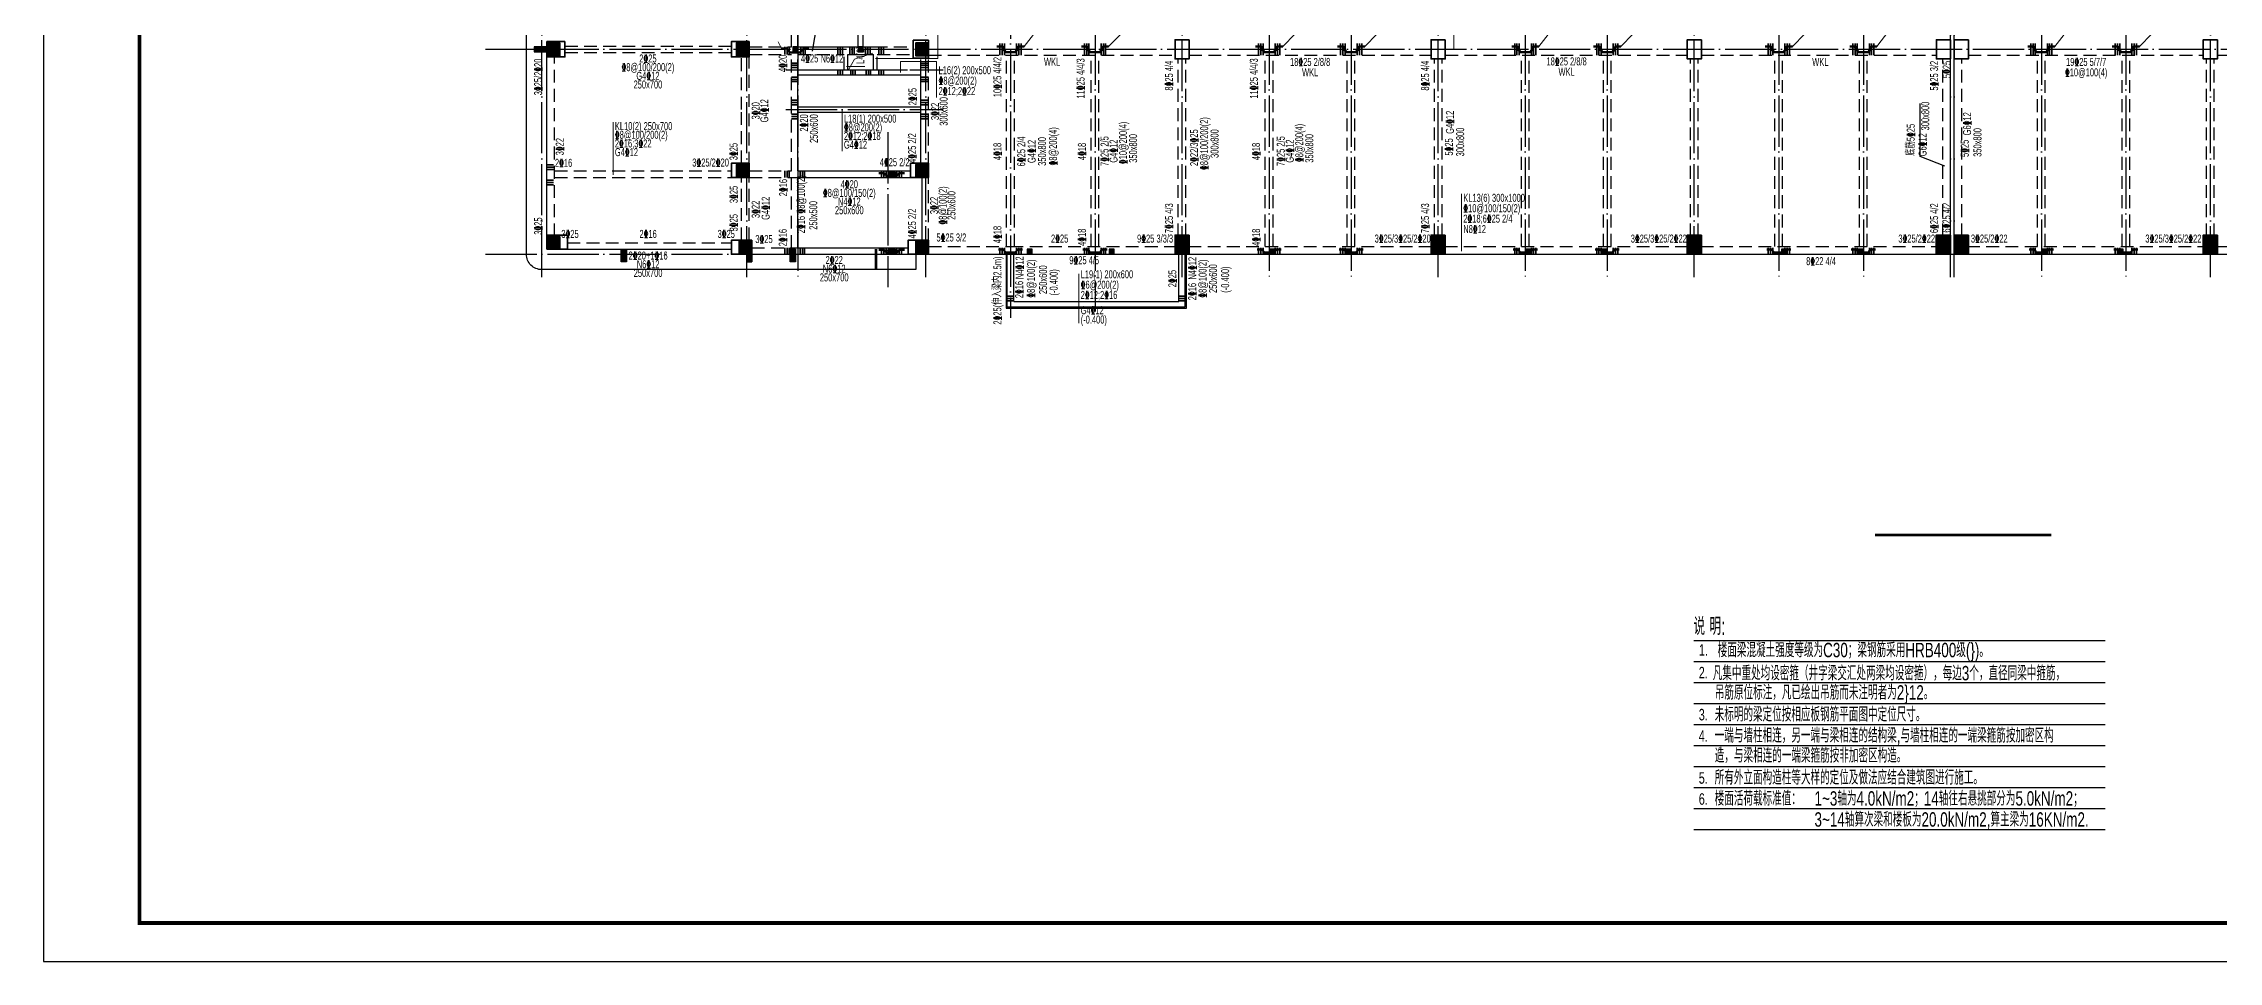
# Model space of a CAD drawing. Extents: x -695511 to 885008, y -751583 to -95266.
# Drawn here: x 648468 to 733394, y -428596 to -392769 of the extents above; entities that cross this region are included whole.
import ezdxf
from ezdxf.enums import TextEntityAlignment as Align

# ---------------------------------------------------------------- set-up
doc = ezdxf.new("R2010")
doc.units = 0
doc.header["$LTSCALE"] = 1000
doc.header["$MEASUREMENT"] = 0
doc.linetypes.add('DOTE', pattern=[2.42, 2, -0.2, 0.02, -0.2])
doc.linetypes.add('线型3', pattern=[750, 500, -250])
for name, color, linetype in [('_0', 7, 'Continuous'), ('DOTE', 1, 'Continuous'), ('GZ', 211, 'Continuous'), ('PUB_TITLE', 4, 'Continuous'), ('SEDOTE', 40, 'DOTE'), ('TEXT', 7, 'Continuous'), ('TZ', 11, 'Continuous'), ('WALL', 4, 'Continuous'), ('填充', 8, 'Continuous'), ('建-图名', 3, 'Continuous')]:
    doc.layers.add(name, color=color, linetype=linetype)
for name, color, linetype, lineweight in [('BEAM', 4, 'Continuous', 25), ('BEAM-DASH', 4, '线型3', 25), ('板洞边线', 253, 'Continuous', 18), ('梁原位标注', 7, 'Continuous', 18), ('梁名称编号', 2, 'Continuous', 18), ('梁标注引线', 2, 'Continuous', 18), ('梁附加吊筋', 1, 'Continuous', 50), ('梁附加吊筋标注', 7, 'Continuous', 18), ('梁附加箍筋', 1, 'Continuous', 35), ('梁集中标注', 2, 'Continuous', 18), ('砼柱', 2, 'Continuous', 35)]:
    doc.layers.add(name, color=color, linetype=linetype, lineweight=lineweight)
doc.styles.add('GS_Rein', font='GS_TXT.shx', dxfattribs={"width": 0.7, "bigfont": 'GS_HZTXT.shx'})
doc.styles.add('样式 1', font='GS_TXT.shx', dxfattribs={"width": 0.7, "height": 375, "bigfont": 'yjkchn.shx'})
doc.styles.add('样式 5', font='GS_TXT.shx', dxfattribs={"width": 0.7, "height": 250, "bigfont": 'yjkchn.shx'})

# ---------------------------------------------------------------- blocks, each defined once
blk = doc.blocks.new('3fmb')
at = {"layer": 'BEAM'}
for p, q in [((313524, -725258), (313524, -713258)), ((313674, -725258), (313674, -713258)), ((268524, -725158), (268524, -722858)), ((270874, -725158), (270874, -722858)), ((268524, -725158), (270424, -725158)), ((270424, -725158), (270874, -725158)), ((313524, -732558), (313524, -725258)), ((313674, -732558), (313674, -725258)), ((258724, -732558), (258724, -725508)), ((270399, -726058), (271549, -726058)), ((270474, -725458), (270974, -725458)), ((270474, -726058), (270474, -725458)), ((270974, -725458), (271474, -725458)), ((271474, -726058), (271474, -725458)), ((268524, -727608), (268524, -726158)), ((268524, -726258), (270424, -726258)), ((270424, -726258), (271524, -726258)), ((271524, -726258), (273324, -726258)), ((273324, -727608), (273324, -726158)), ((268524, -730008), (268524, -727608)), ((273324, -729708), (273324, -727608)), ((268274, -730258), (272924, -730258)), ((268524, -730008), (272924, -730008)), ((268524, -733008), (268524, -730258)), ((273374, -732708), (273374, -730258)), ((259524, -733058), (265924, -733058)), ((266724, -733258), (268424, -733258)), ((268424, -733008), (272824, -733008)), ((268424, -733258), (272824, -733258)), ((273624, -733258), (276824, -733258)), ((276824, -733258), (283274, -733258)), ((283774, -733258), (293274, -733258)), ((293774, -733258), (303274, -733258)), ((303774, -733258), (313024, -733258)), ((314174, -733258), (323424, -733258)), ((323924, -733258), (333424, -733258))]:
    blk.add_line(p, q, dxfattribs=at)
at = {"layer": 'BEAM', "color": 2}
for p, q in [((268524, -727508), (273324, -727508)), ((268524, -727708), (273324, -727708)), ((276699, -735308), (276699, -733258)), ((276949, -735108), (276949, -733258)), ((283399, -735108), (283399, -733258)), ((283649, -735308), (283649, -733258)), ((276699, -735308), (283649, -735308)), ((276949, -735108), (283399, -735108))]:
    blk.add_line(p, q, dxfattribs=at)
at = {"layer": 'BEAM-DASH', "ltscale": 0.001}
for p, q in [((268274, -725158), (268274, -722858)), ((271074, -725158), (271074, -722858)), ((259424, -725133), (265924, -725133)), ((266624, -725158), (268274, -725158)), ((271074, -725158), (271524, -725158)), ((271524, -725158), (273024, -725158)), ((259024, -732558), (259024, -725558)), ((259424, -725383), (265924, -725383)), ((266324, -727608), (266324, -725558)), ((266624, -725458), (268274, -725458)), ((266624, -727508), (266624, -725558)), ((268274, -726158), (268274, -725458)), ((268524, -725458), (270324, -725458)), ((268524, -726158), (268524, -725458)), ((268524, -726058), (270399, -726058)), ((270324, -726058), (270324, -725458)), ((271549, -726058), (273324, -726058)), ((271624, -725458), (273024, -725458)), ((271624, -726058), (271624, -725458)), ((273324, -726158), (273324, -725608)), ((273624, -725483), (283249, -725483)), ((273624, -726158), (273624, -725608)), ((276674, -732958), (276674, -725483)), ((276974, -732958), (276974, -725483)), ((279974, -732958), (279974, -725483)), ((280274, -732958), (280274, -725483)), ((283374, -732558), (283374, -725633)), ((283674, -732558), (283674, -725633)), ((283799, -725483), (293249, -725483)), ((286774, -732958), (286774, -725483)), ((287074, -732958), (287074, -725483)), ((289974, -732958), (289974, -725483)), ((290274, -732958), (290274, -725483)), ((293374, -732558), (293374, -725633)), ((293674, -732558), (293674, -725633)), ((293799, -725483), (303249, -725483)), ((296774, -732958), (296774, -725483)), ((297074, -732958), (297074, -725483)), ((299974, -732958), (299974, -725483)), ((300274, -732958), (300274, -725483)), ((303374, -732558), (303374, -725633)), ((303674, -732558), (303674, -725633)), ((303799, -725483), (312974, -725483)), ((306674, -732958), (306674, -725483)), ((306974, -732958), (306974, -725483)), ((309974, -732958), (309974, -725483)), ((310274, -732958), (310274, -725483)), ((313224, -732558), (313224, -725633)), ((313974, -732558), (313974, -725633)), ((314224, -725483), (323399, -725483)), ((316924, -732958), (316924, -725483)), ((317224, -732958), (317224, -725483)), ((320224, -732958), (320224, -725483)), ((320524, -732958), (320524, -725483)), ((323524, -732558), (323524, -725633)), ((323824, -732558), (323824, -725633)), ((323949, -725483), (333399, -725483)), ((268274, -727608), (268274, -726158)), ((273624, -727608), (273624, -726158)), ((266324, -729708), (266324, -727608)), ((266624, -729758), (266624, -727708)), ((268274, -730008), (268274, -727608)), ((273624, -729758), (273624, -727608)), ((259024, -730008), (265924, -730008)), ((259024, -730258), (265924, -730258)), ((266324, -732708), (266324, -730258)), ((266624, -730008), (268274, -730008)), ((266624, -732708), (266624, -730258)), ((266624, -730258), (268524, -730258)), ((268274, -733008), (268274, -730258)), ((273624, -732758), (273624, -730258)), ((259524, -732808), (265924, -732808)), ((266724, -733008), (268424, -733008)), ((273624, -732958), (276824, -732958)), ((276824, -732958), (283274, -732958)), ((283774, -732958), (293274, -732958)), ((293774, -732958), (303274, -732958)), ((303774, -732958), (313024, -732958)), ((314174, -732958), (323424, -732958)), ((323924, -732958), (333424, -732958))]:
    blk.add_line(p, q, dxfattribs=at)
blk = doc.blocks.new('3fcol')
at = {"layer": '填充'}
h = blk.add_hatch(color=256, dxfattribs=at)
h.dxf.hatch_style = 1
h.paths.add_polyline_path([(186185, -706147), (185685, -706147), (185685, -706647), (186185, -706647)])
h = blk.add_hatch(color=256, dxfattribs=at)
h.dxf.hatch_style = 1
h.paths.add_polyline_path([(193585, -706147), (193085, -706147), (193085, -706647), (193585, -706647)])
h = blk.add_hatch(color=256, dxfattribs=at)
h.dxf.hatch_style = 1
h.paths.add_polyline_path([(200585, -706147), (200085, -706147), (200085, -706647), (200585, -706647)])
h = blk.add_hatch(color=256, dxfattribs=at)
h.dxf.hatch_style = 1
h.paths.add_polyline_path([(193585, -710897), (193085, -710897), (193085, -711397), (193585, -711397)])
h = blk.add_hatch(color=256, dxfattribs=at)
h.dxf.hatch_style = 1
h.paths.add_polyline_path([(200585, -710897), (200085, -710897), (200085, -711397), (200585, -711397)])
h = blk.add_hatch(color=256, dxfattribs=at)
h.dxf.hatch_style = 1
h.paths.add_polyline_path([(186185, -713697), (185685, -713697), (185685, -714197), (186185, -714197)])
h = blk.add_hatch(color=256, dxfattribs=at)
h.dxf.hatch_style = 1
h.paths.add_polyline_path([(193685, -713897), (193185, -713897), (193185, -714397), (193685, -714397)])
h = blk.add_hatch(color=256, dxfattribs=at)
h.dxf.hatch_style = 1
h.paths.add_polyline_path([(200585, -713897), (200085, -713897), (200085, -714397), (200585, -714397)])
h = blk.add_hatch(color=256, dxfattribs=at)
h.dxf.hatch_style = 1
h.paths.add_polyline_path([(210760, -713647), (210210, -713647), (210210, -714397), (210760, -714397)])
h = blk.add_hatch(color=256, dxfattribs=at)
h.dxf.hatch_style = 1
h.paths.add_polyline_path([(220760, -713647), (220210, -713647), (220210, -714397), (220760, -714397)])
h = blk.add_hatch(color=256, dxfattribs=at)
h.dxf.hatch_style = 1
h.paths.add_polyline_path([(230760, -713647), (230210, -713647), (230210, -714397), (230760, -714397)])
h = blk.add_hatch(color=256, dxfattribs=at)
h.dxf.hatch_style = 1
h.paths.add_polyline_path([(240485, -713647), (239935, -713647), (239935, -714397), (240485, -714397)])
h = blk.add_hatch(color=256, dxfattribs=at)
h.dxf.hatch_style = 1
h.paths.add_polyline_path([(241185, -713647), (240635, -713647), (240635, -714397), (241185, -714397)])
h = blk.add_hatch(color=256, dxfattribs=at)
h.dxf.hatch_style = 1
h.paths.add_polyline_path([(250910, -713647), (250360, -713647), (250360, -714397), (250910, -714397)])
at = {"layer": '砼柱', "lineweight": 35}
for points in [[(186185, -706147), (185685, -706147), (185685, -706647), (186185, -706647)], [(193585, -706147), (193085, -706147), (193085, -706647), (193585, -706647)], [(200585, -706147), (200085, -706147), (200085, -706647), (200585, -706647)], [(193585, -710897), (193085, -710897), (193085, -711397), (193585, -711397)], [(200585, -710897), (200085, -710897), (200085, -711397), (200585, -711397)], [(186185, -713697), (185685, -713697), (185685, -714197), (186185, -714197)], [(193685, -713897), (193185, -713897), (193185, -714397), (193685, -714397)], [(200585, -713897), (200085, -713897), (200085, -714397), (200585, -714397)], [(210760, -713647), (210210, -713647), (210210, -714397), (210760, -714397)], [(220760, -713647), (220210, -713647), (220210, -714397), (220760, -714397)], [(230760, -713647), (230210, -713647), (230210, -714397), (230760, -714397)], [(240485, -713647), (239935, -713647), (239935, -714397), (240485, -714397)], [(241185, -713647), (240635, -713647), (240635, -714397), (241185, -714397)], [(250910, -713647), (250360, -713647), (250360, -714397), (250910, -714397)]]:
    blk.add_lwpolyline(points, close=True, dxfattribs=at)
blk = doc.blocks.new('2ft')
at = {"layer": '砼柱', "lineweight": 35}
for points in [[(-1574, -910140), (-2274, -910140), (-2274, -910740), (-1574, -910740)], [(5626, -910140), (4926, -910140), (4926, -910740), (5626, -910740)], [(12626, -910090), (12026, -910090), (12026, -910790), (12626, -910790)], [(22801, -910065), (22251, -910065), (22251, -910815), (22801, -910815)], [(32801, -910065), (32251, -910065), (32251, -910815), (32801, -910815)], [(42801, -910065), (42251, -910065), (42251, -910815), (42801, -910815)], [(52526, -910065), (51976, -910065), (51976, -910815), (52526, -910815)], [(53226, -910065), (52676, -910065), (52676, -910815), (53226, -910815)], [(62951, -910065), (62401, -910065), (62401, -910815), (62951, -910815)], [(5626, -914890), (4926, -914890), (4926, -915440), (5626, -915440)], [(12626, -914890), (11926, -914890), (11926, -915440), (12626, -915440)], [(-1474, -917690), (-2274, -917690), (-2274, -918240), (-1474, -918240)], [(5726, -917890), (4926, -917890), (4926, -918440), (5726, -918440)], [(12626, -917890), (11826, -917890), (11826, -918440), (12626, -918440)], [(22801, -917690), (22251, -917690), (22251, -918440), (22801, -918440)], [(32801, -917690), (32251, -917690), (32251, -918440), (32801, -918440)], [(42801, -917690), (42251, -917690), (42251, -918440), (42801, -918440)], [(52526, -917690), (51976, -917690), (51976, -918440), (52526, -918440)], [(53226, -917690), (52676, -917690), (52676, -918440), (53226, -918440)], [(62951, -917690), (62401, -917690), (62401, -918440), (62951, -918440)]]:
    blk.add_lwpolyline(points, close=True, dxfattribs=at)
blk = doc.blocks.new('3fzx')
h = blk.add_hatch(color=256)
h.dxf.hatch_style = 1
h.paths.add_polyline_path([(192549, -1084239), (192549, -1083438), (192649, -1083438), (192649, -1084239)])
h = blk.add_hatch(color=256)
h.dxf.hatch_style = 1
h.paths.add_polyline_path([(182849, -1084239), (182849, -1083738), (182649, -1083738), (182649, -1084239)])
h = blk.add_hatch(color=256)
h.dxf.hatch_style = 1
h.paths.add_polyline_path([(187749, -1084239), (187549, -1084239), (187549, -1083738), (187749, -1083738)])
h = blk.add_hatch(color=256)
h.dxf.hatch_style = 1
h.paths.add_polyline_path([(189449, -1083738), (189249, -1083738), (189249, -1084239), (189449, -1084239)])
h = blk.add_hatch(color=256)
h.dxf.hatch_style = 1
h.paths.add_polyline_path([(179249, -1092138), (179749, -1092138), (179749, -1091938), (179249, -1091938)])
h = blk.add_hatch(color=256)
h.dxf.hatch_style = 1
h.paths.add_polyline_path([(179249, -1116138), (179749, -1116138), (179749, -1115938), (179249, -1115938)])
h = blk.add_hatch(color=256)
h.dxf.hatch_style = 1
h.paths.add_polyline_path([(182849, -1124339), (182649, -1124339), (182649, -1123838), (182849, -1123838)])
h = blk.add_hatch(color=256)
h.dxf.hatch_style = 1
h.paths.add_polyline_path([(187549, -1124339), (187749, -1124339), (187749, -1123838), (187549, -1123838)])
h = blk.add_hatch(color=256)
h.dxf.hatch_style = 1
h.paths.add_polyline_path([(189449, -1124339), (189249, -1124339), (189249, -1123838), (189449, -1123838)])
h = blk.add_hatch(color=256)
h.dxf.hatch_style = 1
h.paths.add_polyline_path([(192649, -1123838), (192649, -1124639), (192549, -1124639), (192549, -1123838)])
blk.add_lwpolyline([(194149, -1124039), (194149, -1124639), (179549, -1124639, -0.414214), (178949, -1124039), (178949, -1084038, -0.414214), (179549, -1083438), (194149, -1083438), (194149, -1084038)], format="xyb")
at = {"color": 4}
for points in [[(187749, -1084239), (187549, -1084239), (187549, -1083738), (187749, -1083738)], [(189449, -1083738), (189249, -1083738), (189249, -1084239), (189449, -1084239)], [(182849, -1124339), (182649, -1124339), (182649, -1123838), (182849, -1123838)], [(187549, -1124339), (187749, -1124339), (187749, -1123838), (187549, -1123838)], [(189449, -1124339), (189249, -1124339), (189249, -1123838), (189449, -1123838)]]:
    blk.add_lwpolyline(points, close=True, dxfattribs=at)
at = {"layer": '_0'}
for points in [[(197999, -1084038), (197999, -1081938), (204724, -1081938), (204724, -1084038)], [(197674, -1124039), (197674, -1126138), (204724, -1126138), (204724, -1124039)]]:
    blk.add_lwpolyline(points, dxfattribs=at)
at = {"layer": 'WALL'}
for points in [[(182849, -1084239), (182849, -1083738), (182649, -1083738), (182649, -1084239), (182849, -1084239)], [(187749, -1084038), (187749, -1083738), (187549, -1083738), (187549, -1084038), (187749, -1084038)], [(189449, -1084038), (189449, -1083738), (189249, -1083738), (189249, -1084038), (189449, -1084038)], [(182849, -1124039), (182849, -1124339), (182649, -1124339), (182649, -1124039), (182849, -1124039)], [(187749, -1124039), (187749, -1124339), (187549, -1124339), (187549, -1124039), (187749, -1124039)], [(189449, -1124039), (189449, -1124339), (189249, -1124339), (189249, -1124039), (189449, -1124039)]]:
    blk.add_lwpolyline(points, dxfattribs=at)
for points in [[(179249, -1092138), (179749, -1092138), (179749, -1091938), (179249, -1091938)], [(179249, -1116138), (179749, -1116138), (179749, -1115938), (179249, -1115938)]]:
    blk.add_lwpolyline(points, close=True, dxfattribs=at)
blk = doc.blocks.new('3fgzz')
at = {"layer": 'GZ'}
h = blk.add_hatch(color=256, dxfattribs=at)
h.dxf.hatch_style = 1
h.paths.add_polyline_path([(200318.5, -710067.5), (200318.5, -709867.5), (200118.5, -709867.5), (200118.5, -710067.5)])
h = blk.add_hatch(color=256, dxfattribs=at)
h.dxf.hatch_style = 1
h.paths.add_polyline_path([(202868.5, -710067.5), (202868.5, -709867.5), (202668.5, -709867.5), (202668.5, -710067.5)])
h = blk.add_hatch(color=256, dxfattribs=at)
h.dxf.hatch_style = 1
h.paths.add_polyline_path([(209468.5, -717967.5), (209468.5, -717767.5), (209268.5, -717767.5), (209268.5, -717967.5)])
h = blk.add_hatch(color=256, dxfattribs=at)
h.dxf.hatch_style = 1
h.paths.add_polyline_path([(212668.5, -717967.5), (212668.5, -717767.5), (212468.5, -717767.5), (212468.5, -717967.5)])
h = blk.add_hatch(color=256, dxfattribs=at)
h.dxf.hatch_style = 1
h.paths.add_polyline_path([(218918.5, -717967.5), (218918.5, -717767.5), (218718.5, -717767.5), (218718.5, -717967.5)])
h = blk.add_hatch(color=256, dxfattribs=at)
h.dxf.hatch_style = 1
h.paths.add_polyline_path([(221918.5, -717967.5), (221918.5, -717767.5), (221718.5, -717767.5), (221718.5, -717967.5)])
h = blk.add_hatch(color=256, dxfattribs=at)
h.dxf.hatch_style = 1
h.paths.add_polyline_path([(228918.5, -717967.5), (228918.5, -717767.5), (228718.5, -717767.5), (228718.5, -717967.5)])
h = blk.add_hatch(color=256, dxfattribs=at)
h.dxf.hatch_style = 1
h.paths.add_polyline_path([(231918.5, -717967.5), (231918.5, -717767.5), (231718.5, -717767.5), (231718.5, -717967.5)])
h = blk.add_hatch(color=256, dxfattribs=at)
h.dxf.hatch_style = 1
h.paths.add_polyline_path([(238918.5, -717967.5), (238918.5, -717767.5), (238718.5, -717767.5), (238718.5, -717967.5)])
h = blk.add_hatch(color=256, dxfattribs=at)
h.dxf.hatch_style = 1
h.paths.add_polyline_path([(241918.5, -717967.5), (241918.5, -717767.5), (241718.5, -717767.5), (241718.5, -717967.5)])
h = blk.add_hatch(color=256, dxfattribs=at)
h.dxf.hatch_style = 1
h.paths.add_polyline_path([(249068.5, -717967.5), (249068.5, -717767.5), (248868.5, -717767.5), (248868.5, -717967.5)])
h = blk.add_hatch(color=256, dxfattribs=at)
h.dxf.hatch_style = 1
h.paths.add_polyline_path([(252068.5, -717967.5), (252068.5, -717767.5), (251868.5, -717767.5), (251868.5, -717967.5)])
for points in [[(200318.5, -710067.5), (200318.5, -709867.5), (200118.5, -709867.5), (200118.5, -710067.5), (200318.5, -710067.5)], [(202868.5, -710067.5), (202868.5, -709867.5), (202668.5, -709867.5), (202668.5, -710067.5), (202868.5, -710067.5)], [(209468.5, -717967.5), (209468.5, -717767.5), (209268.5, -717767.5), (209268.5, -717967.5), (209468.5, -717967.5)], [(212668.5, -717967.5), (212668.5, -717767.5), (212468.5, -717767.5), (212468.5, -717967.5), (212668.5, -717967.5)], [(218918.5, -717967.5), (218918.5, -717767.5), (218718.5, -717767.5), (218718.5, -717967.5), (218918.5, -717967.5)], [(221918.5, -717967.5), (221918.5, -717767.5), (221718.5, -717767.5), (221718.5, -717967.5), (221918.5, -717967.5)], [(228918.5, -717967.5), (228918.5, -717767.5), (228718.5, -717767.5), (228718.5, -717967.5), (228918.5, -717967.5)], [(231918.5, -717967.5), (231918.5, -717767.5), (231718.5, -717767.5), (231718.5, -717967.5), (231918.5, -717967.5)], [(238918.5, -717967.5), (238918.5, -717767.5), (238718.5, -717767.5), (238718.5, -717967.5), (238918.5, -717967.5)], [(241918.5, -717967.5), (241918.5, -717767.5), (241718.5, -717767.5), (241718.5, -717967.5), (241918.5, -717967.5)], [(249068.5, -717967.5), (249068.5, -717767.5), (248868.5, -717767.5), (248868.5, -717967.5), (249068.5, -717967.5)], [(252068.5, -717967.5), (252068.5, -717767.5), (251868.5, -717767.5), (251868.5, -717967.5), (252068.5, -717967.5)]]:
    blk.add_lwpolyline(points, dxfattribs=at)

msp = doc.modelspace()

# ---------------------------------------------------------------- hatches: boundary and pattern name
at = {"layer": 'TZ'}
h = msp.add_hatch(color=256, dxfattribs=at)
h.dxf.hatch_style = 1
h.paths.add_polyline_path([(681435.9, -397794.3), (681435.9, -397994.3), (681735.9, -397994.3), (681735.9, -397794.3)])
h = msp.add_hatch(color=256, dxfattribs=at)
h.dxf.hatch_style = 1
h.paths.add_polyline_path([(681435.9, -400794.3), (681435.9, -400994.3), (681735.9, -400994.3), (681735.9, -400794.3)])

# ---------------------------------------------------------------- linework, layer by layer
at = {"layer": '_0'}
for points in [[(678500.1, -393064.8), (678675.1, -392007.3), (680104.1, -392007.3)], [(722703.1, -397557.8), (721743.6, -397181.8), (721743.6, -395106.3)]]:
    msp.add_lwpolyline(points, dxfattribs=at)
at = {"layer": 'DOTE', "linetype": 'DOTE'}
for p, q in [((667925.9, -401894.3), (667925.9, -356467.3)), ((675925.9, -401894.3), (675925.9, -356467.3)), ((682925.9, -401894.3), (682925.9, -356467.3)), ((692925.9, -401894.3), (692925.9, -356467.3)), ((702925.9, -401894.3), (702925.9, -356467.3)), ((712925.9, -401894.3), (712925.9, -356467.3)), ((722925.9, -401894.3), (722925.9, -356467.3)), ((723075.9, -401894.3), (723075.9, -356467.3)), ((733075.9, -401894.3), (733075.9, -356467.3)), ((665725.9, -392994.3), (779925.9, -392994.3)), ((665725.9, -400994.3), (779925.9, -400994.3))]:
    msp.add_line(p, q, dxfattribs=at)
at = {"layer": 'PUB_TITLE'}
msp.add_lwpolyline([(648468.2, -428595.5), (806118.2, -428595.5), (806118.2, -339495.5), (648468.2, -339495.5)], close=True, dxfattribs=at)
at = {"layer": 'PUB_TITLE', "const_width": 150}
msp.add_lwpolyline([(652218.2, -427095.5), (804618.2, -427095.5), (804618.2, -340995.5), (652218.2, -340995.5)], close=True, dxfattribs=at)
at = {"layer": 'SEDOTE', "linetype": 'DOTE'}
for p, q in [((677925.9, -356077), (677925.9, -402052.5)), ((689525.9, -356077), (689525.9, -403226.1)), ((696325.9, -356077), (696325.9, -402052.5)), ((699525.9, -356077), (699525.9, -402052.5)), ((706325.9, -356077), (706325.9, -402052.5)), ((709525.9, -356077), (709525.9, -402052.5)), ((716225.9, -356077), (716225.9, -402052.5)), ((719525.9, -356077), (719525.9, -402052.5)), ((726475.9, -356077), (726475.9, -402052.5)), ((729775.9, -356077), (729775.9, -402052.5)), ((686225.9, -380903.7), (686225.9, -403476))]:
    msp.add_line(p, q, dxfattribs=at)
for points in [[(677459, -393794.3), (683593.2, -393794.3)], [(677459, -395344.3), (683593.2, -395344.3)], [(681435.9, -396226.6), (681435.9, -402277.9)]]:
    msp.add_lwpolyline(points, dxfattribs=at)
at = {"layer": 'TEXT'}
for points in [[(712903.7, -416062.9), (728967.4, -416062.9)], [(712903.7, -416883), (728967.4, -416883)], [(712903.7, -417703.2), (728967.4, -417703.2)], [(712903.7, -418523.3), (728967.4, -418523.3)], [(712903.7, -419343.5), (728967.4, -419343.5)], [(712903.7, -420163.7), (728967.4, -420163.7)], [(712903.7, -420163.7), (728967.4, -420163.7)], [(712903.7, -420983.8), (728967.4, -420983.8)], [(712903.7, -421804), (728967.4, -421804)], [(712903.7, -422624.1), (728967.4, -422624.1)], [(712903.7, -423444.3), (728967.4, -423444.3)]]:
    msp.add_lwpolyline(points, dxfattribs=at)
at = {"layer": 'TZ'}
for points in [[(681435.9, -397794.3), (681435.9, -397994.3), (681735.9, -397994.3), (681735.9, -397794.3)], [(681435.9, -400794.3), (681435.9, -400994.3), (681735.9, -400994.3), (681735.9, -400794.3)]]:
    msp.add_lwpolyline(points, close=True, dxfattribs=at)
at = {"layer": '建-图名', "const_width": 105}
msp.add_lwpolyline([(719983.2, -411955), (726861.8, -411955)], dxfattribs=at)
at = {"layer": '板洞边线', "lineweight": 18}
for p, q in [((680130.7, -393374.1), (680850.9, -393144.3)), ((679900.9, -393794.3), (680130.7, -393374.1))]:
    msp.add_line(p, q, dxfattribs=at)
at = {"layer": '梁标注引线', "color": 6, "lineweight": 18}
for p, q in [((703537.7, -392994.3), (703537.7, -390075.1)), ((670715.2, -397894.3), (670715.2, -395836)), ((703829.7, -400869.3), (703829.7, -398635.1))]:
    msp.add_line(p, q, dxfattribs=at)
at = {"layer": '梁标注引线', "color": 3, "lineweight": 18}
for p, q in [((680542.3, -393666.1), (679818.2, -393666.1)), ((679659.1, -395344.3), (679659.1, -396966.2)), ((688891.1, -401753.2), (688891.1, -403685.3))]:
    msp.add_line(p, q, dxfattribs=at)
for points in [[(680952.4, -393354.3), (683383.8, -393354.3), (683383.8, -391961.1), (684787.6, -391961.1)], [(681925.9, -393894.3), (681925.9, -393470.4), (683341.4, -393470.4), (683341.4, -394874.2)]]:
    msp.add_lwpolyline(points, dxfattribs=at)
at = {"layer": '梁附加吊筋', "lineweight": 50}
for points in [[(677275.9, -392969.3), (677475.9, -392969.3), (677625.9, -393119.3), (678000.9, -393119.3), (678150.9, -392969.3), (678350.9, -392969.3)], [(685696, -392881.8), (685896, -392881.8), (686025.9, -393106.8), (686425.9, -393106.8), (686555.8, -392881.8), (686755.8, -392881.8)], [(688996, -392881.8), (689196, -392881.8), (689325.9, -393106.8), (689725.9, -393106.8), (689855.8, -392881.8), (690055.8, -392881.8)], [(695796, -392881.8), (695996, -392881.8), (696125.9, -393106.8), (696525.9, -393106.8), (696655.8, -392881.8), (696855.8, -392881.8)], [(698996, -392881.8), (699196, -392881.8), (699325.9, -393106.8), (699725.9, -393106.8), (699855.8, -392881.8), (700055.8, -392881.8)], [(705796, -392881.8), (705996, -392881.8), (706125.9, -393106.8), (706525.9, -393106.8), (706655.8, -392881.8), (706855.8, -392881.8)], [(708996, -392881.8), (709196, -392881.8), (709325.9, -393106.8), (709725.9, -393106.8), (709855.8, -392881.8), (710055.8, -392881.8)], [(715696, -392881.8), (715896, -392881.8), (716025.9, -393106.8), (716425.9, -393106.8), (716555.8, -392881.8), (716755.8, -392881.8)], [(718996, -392881.8), (719196, -392881.8), (719325.9, -393106.8), (719725.9, -393106.8), (719855.8, -392881.8), (720055.8, -392881.8)], [(725946, -392881.8), (726146, -392881.8), (726275.9, -393106.8), (726675.9, -393106.8), (726805.8, -392881.8), (727005.8, -392881.8)], [(729246, -392881.8), (729446, -392881.8), (729575.9, -393106.8), (729975.9, -393106.8), (730105.8, -392881.8), (730305.8, -392881.8)], [(681085.7, -397823.8), (681285.7, -397823.8), (681435.7, -397973.8), (681735.7, -397973.8), (681885.7, -397823.8), (682085.7, -397823.8)], [(681085.7, -400823.8), (681285.7, -400823.8), (681435.7, -400973.8), (681735.7, -400973.8), (681885.7, -400823.8), (682085.7, -400823.8)], [(685753.8, -400806.8), (685953.8, -400806.8), (686025.9, -400931.8), (686425.9, -400931.8), (686498.1, -400806.8), (686698.1, -400806.8)], [(689053.8, -400806.8), (689253.8, -400806.8), (689325.9, -400931.8), (689725.9, -400931.8), (689798.1, -400806.8), (689998.1, -400806.8)], [(695853.8, -400806.8), (696053.8, -400806.8), (696125.9, -400931.8), (696525.9, -400931.8), (696598.1, -400806.8), (696798.1, -400806.8)], [(699053.8, -400806.8), (699253.8, -400806.8), (699325.9, -400931.8), (699725.9, -400931.8), (699798.1, -400806.8), (699998.1, -400806.8)], [(705853.8, -400806.8), (706053.8, -400806.8), (706125.9, -400931.8), (706525.9, -400931.8), (706598.1, -400806.8), (706798.1, -400806.8)], [(709053.8, -400806.8), (709253.8, -400806.8), (709325.9, -400931.8), (709725.9, -400931.8), (709798.1, -400806.8), (709998.1, -400806.8)], [(715753.8, -400806.8), (715953.8, -400806.8), (716025.9, -400931.8), (716425.9, -400931.8), (716498.1, -400806.8), (716698.1, -400806.8)], [(719053.8, -400806.8), (719253.8, -400806.8), (719325.9, -400931.8), (719725.9, -400931.8), (719798.1, -400806.8), (719998.1, -400806.8)], [(726003.8, -400806.8), (726203.8, -400806.8), (726275.9, -400931.8), (726675.9, -400931.8), (726748.1, -400806.8), (726948.1, -400806.8)], [(729303.8, -400806.8), (729503.8, -400806.8), (729575.9, -400931.8), (729975.9, -400931.8), (730048.1, -400806.8), (730248.1, -400806.8)]]:
    msp.add_lwpolyline(points, dxfattribs=at)
at = {"layer": '梁附加吊筋标注', "lineweight": 18}
for p, q in [((686755.8, -392881.8), (687214.1, -392296.8)), ((706855.8, -392881.8), (707314.1, -392296.8)), ((720055.8, -392881.8), (720525.2, -392272.3)), ((727005.8, -392881.8), (727464.1, -392296.8)), ((690055.8, -392881.8), (690543.3, -392394.3)), ((696855.8, -392881.8), (697343.3, -392394.3)), ((700055.8, -392881.8), (700543.3, -392394.3)), ((710055.8, -392881.8), (710543.3, -392394.3)), ((716755.8, -392881.8), (717243.3, -392394.3)), ((730305.8, -392881.8), (730793.3, -392394.3))]:
    msp.add_line(p, q, dxfattribs=at)
msp.add_lwpolyline([(677288.6, -392969.3), (677155.6, -392703.8)], dxfattribs=at)
at = {"layer": '梁附加箍筋', "lineweight": 35}
for p, q in [((677413.4, -393194.3), (677413.4, -392894.3)), ((677500.9, -393194.3), (677500.9, -392894.3)), ((677588.4, -393194.3), (677588.4, -392894.3)), ((678038.4, -393194.3), (678038.4, -392894.3)), ((678125.9, -393194.3), (678125.9, -392894.3)), ((678213.4, -393194.3), (678213.4, -392894.3)), ((679488.4, -393194.3), (679488.4, -392894.3)), ((679575.9, -393194.3), (679575.9, -392894.3)), ((679663.4, -393194.3), (679663.4, -392894.3)), ((679952.9, -393194.3), (679952.9, -392894.3)), ((680040.4, -393194.3), (680040.4, -392894.3)), ((680127.9, -393194.3), (680127.9, -392894.3)), ((680568.9, -393194.3), (680568.9, -392894.3)), ((680656.4, -393194.3), (680656.4, -392894.3)), ((680743.9, -393194.3), (680743.9, -392894.3)), ((681088.4, -393194.3), (681088.4, -392894.3)), ((681175.9, -393194.3), (681175.9, -392894.3)), ((681263.4, -393194.3), (681263.4, -392894.3)), ((685813.4, -393219.3), (685813.4, -392769.3)), ((685900.9, -393219.3), (685900.9, -392769.3)), ((685988.4, -393219.3), (685988.4, -392769.3)), ((686463.4, -393219.3), (686463.4, -392769.3)), ((686550.9, -393219.3), (686550.9, -392769.3)), ((686638.4, -393219.3), (686638.4, -392769.3)), ((689113.4, -393219.3), (689113.4, -392769.3)), ((689200.9, -393219.3), (689200.9, -392769.3)), ((689288.4, -393219.3), (689288.4, -392769.3)), ((689763.4, -393219.3), (689763.4, -392769.3)), ((689850.9, -393219.3), (689850.9, -392769.3)), ((689938.4, -393219.3), (689938.4, -392769.3)), ((695913.4, -393219.3), (695913.4, -392769.3)), ((696000.9, -393219.3), (696000.9, -392769.3)), ((696088.4, -393219.3), (696088.4, -392769.3)), ((696563.4, -393219.3), (696563.4, -392769.3)), ((696650.9, -393219.3), (696650.9, -392769.3)), ((696738.4, -393219.3), (696738.4, -392769.3)), ((699113.4, -393219.3), (699113.4, -392769.3)), ((699200.9, -393219.3), (699200.9, -392769.3)), ((699288.4, -393219.3), (699288.4, -392769.3)), ((699763.4, -393219.3), (699763.4, -392769.3)), ((699850.9, -393219.3), (699850.9, -392769.3)), ((699938.4, -393219.3), (699938.4, -392769.3)), ((705913.4, -393219.3), (705913.4, -392769.3)), ((706000.9, -393219.3), (706000.9, -392769.3)), ((706088.4, -393219.3), (706088.4, -392769.3)), ((706563.4, -393219.3), (706563.4, -392769.3)), ((706650.9, -393219.3), (706650.9, -392769.3)), ((706738.4, -393219.3), (706738.4, -392769.3)), ((709113.4, -393219.3), (709113.4, -392769.3)), ((709200.9, -393219.3), (709200.9, -392769.3)), ((709288.4, -393219.3), (709288.4, -392769.3)), ((709763.4, -393219.3), (709763.4, -392769.3)), ((709850.9, -393219.3), (709850.9, -392769.3)), ((709938.4, -393219.3), (709938.4, -392769.3)), ((715813.4, -393219.3), (715813.4, -392769.3)), ((715900.9, -393219.3), (715900.9, -392769.3)), ((715988.4, -393219.3), (715988.4, -392769.3)), ((716463.4, -393219.3), (716463.4, -392769.3)), ((716550.9, -393219.3), (716550.9, -392769.3)), ((716638.4, -393219.3), (716638.4, -392769.3)), ((719113.4, -393219.3), (719113.4, -392769.3)), ((719200.9, -393219.3), (719200.9, -392769.3)), ((719288.4, -393219.3), (719288.4, -392769.3)), ((719763.4, -393219.3), (719763.4, -392769.3)), ((719850.9, -393219.3), (719850.9, -392769.3)), ((719938.4, -393219.3), (719938.4, -392769.3)), ((726063.4, -393219.3), (726063.4, -392769.3)), ((726150.9, -393219.3), (726150.9, -392769.3)), ((726238.4, -393219.3), (726238.4, -392769.3)), ((726713.4, -393219.3), (726713.4, -392769.3)), ((726800.9, -393219.3), (726800.9, -392769.3)), ((726888.4, -393219.3), (726888.4, -392769.3)), ((729363.4, -393219.3), (729363.4, -392769.3)), ((729450.9, -393219.3), (729450.9, -392769.3)), ((729538.4, -393219.3), (729538.4, -392769.3)), ((730013.4, -393219.3), (730013.4, -392769.3)), ((730100.9, -393219.3), (730100.9, -392769.3)), ((730188.4, -393219.3), (730188.4, -392769.3)), ((677925.9, -393531.8), (677675.9, -393531.8)), ((677925.9, -393619.3), (677675.9, -393619.3)), ((677925.9, -393706.8), (677675.9, -393706.8)), ((679488.4, -393994.3), (679488.4, -393794.3)), ((679575.9, -393994.3), (679575.9, -393794.3)), ((679663.4, -393994.3), (679663.4, -393794.3)), ((679988.4, -393994.3), (679988.4, -393794.3)), ((680075.9, -393994.3), (680075.9, -393794.3)), ((680163.4, -393994.3), (680163.4, -393794.3)), ((680588.4, -393994.3), (680588.4, -393794.3)), ((680675.9, -393994.3), (680675.9, -393794.3)), ((680763.4, -393994.3), (680763.4, -393794.3)), ((681088.4, -393994.3), (681088.4, -393794.3)), ((681175.9, -393994.3), (681175.9, -393794.3)), ((681263.4, -393994.3), (681263.4, -393794.3)), ((683025.9, -393531.8), (682725.9, -393531.8)), ((683025.9, -393619.3), (682725.9, -393619.3)), ((683025.9, -393706.8), (682725.9, -393706.8)), ((677925.9, -394081.8), (677675.9, -394081.8)), ((677925.9, -394169.3), (677675.9, -394169.3)), ((677925.9, -394256.8), (677675.9, -394256.8)), ((683025.9, -394081.8), (682725.9, -394081.8)), ((683025.9, -394169.3), (682725.9, -394169.3)), ((683025.9, -394256.8), (682725.9, -394256.8)), ((677925.9, -394981.8), (677675.9, -394981.8)), ((677925.9, -395069.3), (677675.9, -395069.3)), ((677925.9, -395156.8), (677675.9, -395156.8)), ((677925.9, -395531.8), (677675.9, -395531.8)), ((677925.9, -395619.3), (677675.9, -395619.3)), ((677925.9, -395706.8), (677675.9, -395706.8)), ((683025.9, -394981.8), (682725.9, -394981.8)), ((683025.9, -395069.3), (682725.9, -395069.3)), ((683025.9, -395156.8), (682725.9, -395156.8)), ((683025.9, -395531.8), (682725.9, -395531.8)), ((683025.9, -395619.3), (682725.9, -395619.3)), ((683025.9, -395706.8), (682725.9, -395706.8)), ((668375.9, -397506.8), (668125.9, -397506.8)), ((668375.9, -397594.3), (668125.9, -397594.3)), ((668375.9, -397681.8), (668125.9, -397681.8)), ((668375.9, -398106.8), (668125.9, -398106.8)), ((668375.9, -398194.3), (668125.9, -398194.3)), ((668375.9, -398281.8), (668125.9, -398281.8)), ((677413.4, -397994.3), (677413.4, -397744.3)), ((677500.9, -397994.3), (677500.9, -397744.3)), ((677588.4, -397994.3), (677588.4, -397744.3)), ((678013.4, -397994.3), (678013.4, -397744.3)), ((678100.9, -397994.3), (678100.9, -397744.3)), ((678188.4, -397994.3), (678188.4, -397744.3)), ((681193.9, -397996.3), (681193.9, -397746.3)), ((681281.4, -397996.3), (681281.4, -397746.3)), ((681368.9, -397996.3), (681368.9, -397746.3)), ((681793.9, -397996.3), (681793.9, -397746.3)), ((681881.4, -397996.3), (681881.4, -397746.3)), ((681968.9, -397996.3), (681968.9, -397746.3)), ((677413.4, -400994.3), (677413.4, -400744.3)), ((677500.9, -400994.3), (677500.9, -400744.3)), ((677588.4, -400994.3), (677588.4, -400744.3)), ((678013.4, -400994.3), (678013.4, -400744.3)), ((678100.9, -400994.3), (678100.9, -400744.3)), ((678188.4, -400994.3), (678188.4, -400744.3)), ((681193.9, -400996.3), (681193.9, -400746.3)), ((681281.4, -400996.3), (681281.4, -400746.3)), ((681368.9, -400996.3), (681368.9, -400746.3)), ((681793.9, -400996.3), (681793.9, -400746.3)), ((681881.4, -400996.3), (681881.4, -400746.3)), ((681968.9, -400996.3), (681968.9, -400746.3)), ((685813.4, -400994.3), (685813.4, -400744.3)), ((685900.9, -400994.3), (685900.9, -400744.3)), ((685988.4, -400994.3), (685988.4, -400744.3)), ((686463.4, -400994.3), (686463.4, -400744.3)), ((686550.9, -400994.3), (686550.9, -400744.3)), ((686638.4, -400994.3), (686638.4, -400744.3)), ((689113.4, -400994.3), (689113.4, -400744.3)), ((689200.9, -400994.3), (689200.9, -400744.3)), ((689288.4, -400994.3), (689288.4, -400744.3)), ((689763.4, -400994.3), (689763.4, -400744.3)), ((689850.9, -400994.3), (689850.9, -400744.3)), ((689938.4, -400994.3), (689938.4, -400744.3)), ((695913.4, -400994.3), (695913.4, -400744.3)), ((696000.9, -400994.3), (696000.9, -400744.3)), ((696088.4, -400994.3), (696088.4, -400744.3)), ((696563.4, -400994.3), (696563.4, -400744.3)), ((696650.9, -400994.3), (696650.9, -400744.3)), ((696738.4, -400994.3), (696738.4, -400744.3)), ((699113.4, -400994.3), (699113.4, -400744.3)), ((699200.9, -400994.3), (699200.9, -400744.3)), ((699288.4, -400994.3), (699288.4, -400744.3)), ((699763.4, -400994.3), (699763.4, -400744.3)), ((699850.9, -400994.3), (699850.9, -400744.3)), ((699938.4, -400994.3), (699938.4, -400744.3)), ((705913.4, -400994.3), (705913.4, -400744.3)), ((706000.9, -400994.3), (706000.9, -400744.3)), ((706088.4, -400994.3), (706088.4, -400744.3)), ((706563.4, -400994.3), (706563.4, -400744.3)), ((706650.9, -400994.3), (706650.9, -400744.3)), ((706738.4, -400994.3), (706738.4, -400744.3)), ((709113.4, -400994.3), (709113.4, -400744.3)), ((709200.9, -400994.3), (709200.9, -400744.3)), ((709288.4, -400994.3), (709288.4, -400744.3)), ((709763.4, -400994.3), (709763.4, -400744.3)), ((709850.9, -400994.3), (709850.9, -400744.3)), ((709938.4, -400994.3), (709938.4, -400744.3)), ((715813.4, -400994.3), (715813.4, -400744.3)), ((715900.9, -400994.3), (715900.9, -400744.3)), ((715988.4, -400994.3), (715988.4, -400744.3)), ((716463.4, -400994.3), (716463.4, -400744.3)), ((716550.9, -400994.3), (716550.9, -400744.3)), ((716638.4, -400994.3), (716638.4, -400744.3)), ((719113.4, -400994.3), (719113.4, -400744.3)), ((719200.9, -400994.3), (719200.9, -400744.3)), ((719288.4, -400994.3), (719288.4, -400744.3)), ((719763.4, -400994.3), (719763.4, -400744.3)), ((719850.9, -400994.3), (719850.9, -400744.3)), ((719938.4, -400994.3), (719938.4, -400744.3)), ((726063.4, -400994.3), (726063.4, -400744.3)), ((726150.9, -400994.3), (726150.9, -400744.3)), ((726238.4, -400994.3), (726238.4, -400744.3)), ((726713.4, -400994.3), (726713.4, -400744.3)), ((726800.9, -400994.3), (726800.9, -400744.3)), ((726888.4, -400994.3), (726888.4, -400744.3)), ((729363.4, -400994.3), (729363.4, -400744.3)), ((729450.9, -400994.3), (729450.9, -400744.3)), ((729538.4, -400994.3), (729538.4, -400744.3)), ((730013.4, -400994.3), (730013.4, -400744.3)), ((730100.9, -400994.3), (730100.9, -400744.3)), ((730188.4, -400994.3), (730188.4, -400744.3)), ((686350.9, -402631.8), (686100.9, -402631.8)), ((686350.9, -402719.3), (686100.9, -402719.3)), ((686350.9, -402806.8), (686100.9, -402806.8)), ((693050.9, -402631.8), (692800.9, -402631.8)), ((693050.9, -402719.3), (692800.9, -402719.3)), ((693050.9, -402806.8), (692800.9, -402806.8))]:
    msp.add_line(p, q, dxfattribs=at)

# ---------------------------------------------------------------- block references
for name, p in [('3fmb', (409401.9, 332263.8)), ('3fcol', (482440.6, 313402.2)), ('2ft', (670400.2, 517445.3))]:
    msp.add_blockref(name, p)
at = {"layer": '_0'}
msp.add_blockref('3fzx', (488377, 723044.2), dxfattribs=at)
at = {"layer": 'GZ', "color": 2}
msp.add_blockref('3fgzz', (477607.4, 316973.2), dxfattribs=at)

# ---------------------------------------------------------------- texts
at = {"layer": 'TEXT', "style": 'GS_Rein', "width": 0.7}
for s, height, p in [('说 明:', 675, (712896, -415852.1, 675)), ('1.', 450, (713107.2, -416663.2, 675)), ('2.', 450, (713100.9, -417547.4, 675)), (' 凡集中重处均设密箍（井字梁交汇处两梁均设密箍），每边3个，直径同梁中箍筋，', 562.5, (713499.7, -417622.8, 675)), ('吊筋原位标注，凡已绘出吊筋而未注明者为2}12。', 562.5, (713724.8, -418375.2, 675)), ('未标明的梁定位按相应板钢筋平面图中定位尺寸。', 562.5, (713722.6, -419230.8, 675)), ('3.', 450, (713100.9, -419186.8, 675)), ('一端与墙柱相连，另一端与梁相连的结构梁,与墙柱相连的一端梁箍筋按加密区构', 562.5, (713722.6, -420053.2, 675)), ('4.', 450, (713100.9, -420019.1, 675)), ('造，与梁相连的一端梁箍筋按非加密区构造。', 562.5, (713724.8, -420835.6, 675)), ('5.', 450, (713100.9, -421659.4, 675)), ('所有外立面构造柱等大样的定位及做法应结合建筑图进行施工。', 562.5, (713722.6, -421693.5, 675)), ('6.', 450, (713100.9, -422479.5, 675)), ('楼面活荷载标准值：', 562.5, (713722.6, -422513.6, 675))]:
    msp.add_text(s, height=height, dxfattribs=at).set_placement(p)
at = {"layer": 'TEXT', "color": 4, "style": 'GS_Rein', "width": 0.7}
for s, p in [('楼面梁混凝土强度等级为C30；梁钢筋采用HRB400级(})。', (713840.1, -416722.4)), ('1~3轴为4.0kN/m2；14轴往右悬挑部分为5.0kN/m2；', (717618.1, -422513.6, 675)), ('3~14轴算次梁和楼板为20.0kN/m2,算主梁为16KN/m2.', (717618.1, -423333.8, 675))]:
    msp.add_text(s, height=562.5, dxfattribs=at).set_placement(p)
at = {"layer": '梁原位标注', "style": '样式 1', "width": 0.7}
for s, p in [('2%%13225', (672068.4, -393196.6)), ('4%%13225', (678383.1, -393193.6)), ('N6%%13212', (679252.6, -393198.2)), ('%%1328@100/200(2)', (672068.4, -393535.1)), ('G4%%13212', (672068.4, -393873.7)), ('WKL', (687850.6, -393325.7)), ('18%%13225 2/8/8', (697925.9, -393331.8)), ('WKL', (697925.9, -393738.1)), ('18%%13225 2/8/8', (707939.8, -393310.9)), ('WKL', (707939.8, -393717.2)), ('WKL', (717845.4, -393330.9)), ('%%13210@100(4)', (728225.9, -393738.1)), ('19%%13225 5/7/7', (728225.9, -393331.8)), ('250x700', (672068.4, -394212.2)), ('4%%13220', (679931.3, -398103.6)), ('%%1328@100/150(2)', (679931.3, -398442.1)), ('250x600', (679931.3, -399119.2)), ('N4%%13212', (679931.3, -398780.7)), ('2%%13220+1%%13216', (672075.9, -400888.1)), ('250x700', (672075.9, -401565.2)), ('N6%%13212', (672075.9, -401226.6)), ('N6%%13212', (679341.9, -401401.6)), ('2%%13222', (679341.9, -401063.1)), ('9%%13225 4/5', (689103.2, -401069.6)), ('8%%13222 4/4', (717875, -401106.8)), ('250x700', (679341.9, -401740.2))]:
    msp.add_text(s, height=312.5, dxfattribs=at).set_placement(p, align=Align.TOP_CENTER)
for s, p in [('3%%13225/2%%13220', (668032.2, -393356.8)), ('4%%13220', (677582.2, -393206.8)), ('10%%13225 4/4/2', (685963.4, -393294.3)), ('11%%13225 4/4/3', (689213.4, -393347.3)), ('8%%13225 4/4', (692663.4, -393444.3)), ('11%%13225 4/4/3', (695977.9, -393347.3)), ('8%%13225 4/4', (702663.4, -393444.3)), ('5%%13225 3/2', (722538.4, -393444.3)), ('5%%13225', (723028.4, -393444.3)), ('2%%13225(伸入梁内2.5m)', (685964.4, -401081.8))]:
    msp.add_text(s, height=312.5, rotation=90, dxfattribs=at).set_placement(p, align=Align.BOTTOM_RIGHT)
for s, p in [('2%%13225', (682648.7, -394841.8)), ('底筋5%%13225', (721626.1, -396527.3)), ('G6%%13212', (722089.6, -396721.3)), ('5%%13225', (723736.1, -396860.8)), ('3%%13225', (675661.7, -396985.3)), ('4%%13218', (685963.4, -396981.8)), ('4%%13218', (689263.4, -396981.8)), ('4%%13218', (696063.4, -396981.8)), ('3%%13225', (675666.2, -398660.8)), ('3%%13225', (675666.2, -399763.3))]:
    msp.add_text(s, height=312.5, rotation=90, dxfattribs=at).set_placement(p, align=Align.BOTTOM_CENTER)
for s, p in [('300x600', (683458.2, -395419.3)), ('3%%13220', (676119.7, -395394.3)), ('G4%%13212', (676458.2, -395394.3)), ('2%%13220', (678003.1, -395868.3)), ('250x600', (678391.3, -396088.3)), ('3%%13222', (683119.7, -395419.3)), ('%%1328@100/200(2)', (693631.4, -396674.8)), ('G4%%13212', (703226.4, -395843.3)), ('300x800', (721787.7, -395599.8)), ('G6%%13212', (723419.4, -395903.8)), ('3%%13222', (668469.7, -396794.3)), ('6%%13225 2/4', (686488.4, -396981.8)), ('G4%%13212', (686894.7, -396981.8)), ('7%%13225 2/5', (689741.9, -396968.3)), ('G4%%13212', (690092.9, -396968.3)), ('%%13210@200(4)', (690462.7, -396650.3)), ('2%%13222/3%%13225', (693235.4, -396836.3)), ('300x800', (694037.7, -396674.8)), ('7%%13225 2/5', (696622.9, -396968.3)), ('G4%%13212', (696973.9, -396968.3)), ('5%%13225', (703188.4, -396806.8)), ('300x800', (703627.2, -396613.3)), ('350x800', (723825.7, -396631.3)), ('3%%13222', (676119.7, -399244.3)), ('G4%%13212', (676509.4, -399201.1)), ('250x500', (678368.2, -399477.8)), ('3%%13222', (683086.4, -399089.7)), ('%%1328@100(2)', (683425, -399089.7)), ('250x600', (683763.5, -399089.7)), ('N4%%13212', (686423.9, -401520.8)), ('%%1328@100(2)', (686869.7, -401944.3)), ('250x600', (687338.7, -401988.8)), ('(-0.400)', (687756.5, -402091.2)), ('2%%13225', (692388.9, -401944.3)), ('N4%%13212', (693169.4, -401540.8)), ('%%1328@100(2)', (693569.7, -401944.3)), ('250x600', (693975.9, -401944.3)), ('(-0.400)', (694450.5, -401983.7)), ('2%%13216', (686407.9, -402370.8)), ('2%%13216', (693163.4, -402449.8))]:
    msp.add_text(s, height=312.5, rotation=90, dxfattribs=at).set_placement(p, align=Align.TOP_CENTER)
for s, p in [('4%%13225 2/2', (682632.2, -397431.8)), ('2%%13216', (677598.7, -398731.3)), ('%%1328@100(2)', (678291, -399404.4)), ('7%%13225 4/3', (692663.4, -400169.3)), ('7%%13225 4/3', (702663.4, -400169.3)), ('6%%13225 4/2', (722538.4, -400169.3)), ('6%%13225 4/2', (723020.4, -400149.8)), ('3%%13225', (668032.2, -400231.8)), ('2%%13216', (678294.2, -400175.8)), ('4%%13225 2/2', (682632.2, -400377.8)), ('4%%13218', (685963.4, -400563.3)), ('2%%13216', (677582.2, -400681.8)), ('4%%13218', (689263.4, -400669.3)), ('4%%13218', (696063.4, -400669.3))]:
    msp.add_text(s, height=312.5, rotation=90, dxfattribs=at).set_placement(p, align=Align.BOTTOM_LEFT)
at = {"layer": '梁原位标注', "color": 2, "style": '样式 1', "width": 0.7}
for s, p in [('350x800', (687300.9, -396981.8)), ('%%1328@200(4)', (687729.9, -396781.8)), ('350x800', (690856.2, -396862.8)), ('%%1328@200(4)', (697343.7, -396650.3)), ('350x800', (697737.2, -396862.8))]:
    msp.add_text(s, height=312.5, rotation=90, dxfattribs=at).set_placement(p, align=Align.TOP_CENTER)
at = {"layer": '梁原位标注', "style": '样式 1', "width": 0.7}
for s, p in [('2%%13216', (668438.4, -397675.6)), ('3%%13225', (668688.4, -400450.6)), ('3%%13225', (676261.9, -400650.6)), ('3%%13225/2%%13222', (723725.9, -400631.8))]:
    msp.add_text(s, height=312.5, dxfattribs=at).set_placement(p, align=Align.BOTTOM_LEFT)
for s, p in [('3%%13225/2%%13220', (675231.4, -397665.1)), ('4%%13225 2/2', (682285.6, -397650.6)), ('3%%13225', (675463.4, -400450.6)), ('5%%13225 3/2', (684499.1, -400589.3)), ('2%%13225 ', (688563.9, -400631.8)), ('9%%13225 3/3/3', (692575.9, -400631.8)), ('3%%13225/3%%13225/2%%13220', (702634, -400631.8)), ('3%%13225/3%%13225/2%%13222', (712634, -400631.8)), ('3%%13225/2%%13222', (722325.9, -400631.8)), ('3%%13225/3%%13225/2%%13222', (732725.9, -400631.8))]:
    msp.add_text(s, height=312.5, dxfattribs=at).set_placement(p, align=Align.BOTTOM_RIGHT)
msp.add_text('2%%13216', height=312.5, dxfattribs=at).set_placement((672075.9, -400450.6), align=Align.BOTTOM_CENTER)
at = {"layer": '梁名称编号', "color": 3, "style": '样式 5', "width": 0.7}
msp.add_text('L4(1)', height=312.5, rotation=90, dxfattribs=at).set_placement((680201.9, -393562.1), align=Align.TOP_LEFT)
at = {"layer": '梁名称编号', "color": 3, "width": 0.7}
for s, style, p in [('L16(2) 200x500', '样式 1', (683416.4, -394061.7)), ('L18(1) 200x500', '样式 5', (679721.6, -395950.6)), ('L19(1) 200x600', '样式 1', (688966.1, -402026))]:
    msp.add_text(s, height=312.5, dxfattribs=dict(at, style=style)).set_placement(p, align=Align.BOTTOM_LEFT)
at = {"layer": '梁名称编号', "color": 6, "width": 0.7}
for s, style, p in [('KL10(2) 250x700', '样式 5', (670777.7, -395836)), ('KL13(6) 300x1000', '样式 1', (703904.7, -398635.1))]:
    msp.add_text(s, height=312.5, dxfattribs=dict(at, style=style)).set_placement(p, align=Align.TOP_LEFT)
at = {"layer": '梁集中标注', "color": 3, "width": 0.7}
for s, style, p in [('%%1328@200(2)', '样式 1', (683416.4, -394467.9)), ('2%%13212;2%%13222', '样式 1', (683416.4, -394874.2)), ('2%%13212;2%%13218', '样式 5', (679721.6, -396627.7)), ('G4%%13212', '样式 5', (679721.6, -396966.2)), ('%%1328@200(2)', '样式 5', (679721.6, -396289.1)), ('2%%13212;2%%13216', '样式 1', (688966.1, -402830.9)), ('%%1326@200(2)', '样式 1', (688966.1, -402432.3)), ('G4%%13212', '样式 1', (688966.1, -403428.5)), ('(-0.400)', '样式 1', (688966.1, -403792.7))]:
    msp.add_text(s, height=312.5, dxfattribs=dict(at, style=style)).set_placement(p, align=Align.BOTTOM_LEFT)
at = {"layer": '梁集中标注', "color": 6, "width": 0.7}
for s, style, p in [('2%%13216;3%%13222', '样式 5', (670777.7, -396513.1)), ('%%1328@100/200(2)', '样式 5', (670777.7, -396174.6)), ('G4%%13212', '样式 5', (670777.7, -396851.6)), ('%%13210@100/150(2)', '样式 1', (703904.7, -399041.4)), ('2%%13218;6%%13225 2/4', '样式 1', (703904.7, -399447.6)), ('N8%%13212', '样式 1', (703904.7, -399853.9))]:
    msp.add_text(s, height=312.5, dxfattribs=dict(at, style=style)).set_placement(p, align=Align.TOP_LEFT)

doc.saveas('drawing.dxf')
